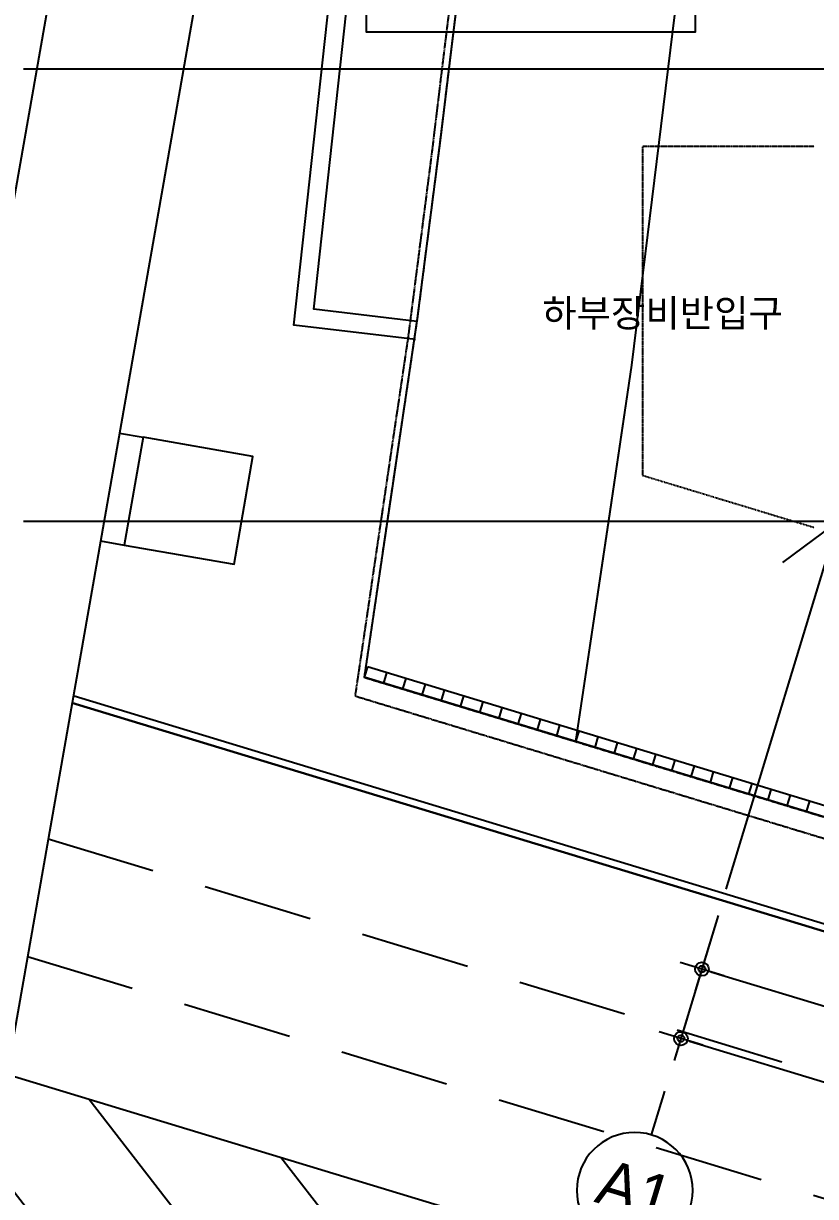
# Model space of a CAD drawing. Header units: metres. Extents: x 630750 to 860239, y 578133 to 726633.
# Drawn here: x 657203 to 678892, y 608629 to 640767 of the extents above; entities that cross this region are included whole.
import ezdxf
from ezdxf.enums import TextEntityAlignment as Align

# ---------------------------------------------------------------- set-up
doc = ezdxf.new("R2010")
doc.units = ezdxf.units.M
for name, pattern in [('DASHED4', [4.5, 3, -1.5]), ('HIDDEN', [2, 1, -1]), ('SITE$0$ACAD$0$DASHED', [19.05, 12.7, -6.35]), ('SITE$0$PROPERTY', [37.5, 25, -2.5, 2.5, -2.5, 2.5, -2.5])]:
    doc.linetypes.add(name, pattern=pattern)
doc.layers.get('Defpoints').update_dxf_attribs({"color": 8})
doc.layers.add('A-CEN-1', color=1, linetype='Continuous', plot=False)
for name, color, linetype in [('A-DIM', 7, 'Continuous'), ('A-ETC-1', 7, 'Continuous'), ('A-ETC-ROAD', 71, 'Continuous'), ('A-ETC-ROAD-STRP', 251, 'Continuous'), ('A-GRID-DIMS', 14, 'Continuous'), ('A-HAT', 8, 'Continuous'), ('A-TXT', 3, 'Continuous'), ('A-TXT-M', 3, 'Continuous'), ('DIM', 7, 'Continuous'), ('HYUN', 7, 'Continuous'), ('SITE$0$C-PROP', 72, 'SITE$0$ACAD$0$DASHED'), ('U형측구', 8, 'Continuous'), ('지하외벽선', 6, 'HIDDEN')]:
    doc.layers.add(name, color=color, linetype=linetype)
doc.layers.add('sol-land', color=8, linetype='Continuous', lineweight=25)
doc.styles.add('TEXT(돋음)', font='')
doc.styles.add('돋움', font='')
doc.styles.get('TEXT(돋음)').set_extended_font_data('Dotum')
doc.styles.get('돋움').set_extended_font_data('Dotum')
doc.dimstyles.new('DIM250', dxfattribs={"dimscale": 250, "dimtxt": 3, "dimasz": 1, "dimexe": 2, "dimexo": 3, "dimgap": 1, "dimtad": 1, "dimdec": 0, "dimzin": 0, "dimdsep": 46, "dimlunit": 6, "dimtxsty": 'TEXT(돋음)', "dimblk": 'Z_DOT', "dimcen": 2.5, "dimdle": 2, "dimclrd": 256, "dimclre": 256, "dimclrt": 3, "dimadec": 0, "dimazin": 0, "dimtfac": 1, "dimtdec": 0, "dimtix": 1, "dimtmove": 2, "dimatfit": 3, "dimldrblk": 'Z_DOT', "dimfxl": 1, "dimtolj": 1, "dimtzin": 0, "dimarcsym": 0})

# ---------------------------------------------------------------- blocks, each defined once
blk = doc.blocks.new('중간 단면 대지')
at = {"layer": 'A-ETC-ROAD-STRP', "ltscale": 1000}
h = blk.add_hatch(dxfattribs=at)
h.set_pattern_fill('ANSI31', color=256, scale=1000, angle=82.849, style=0)
h.set_pattern_definition([(127.8490474, (-327394648.6, -352002815.8), (-2507.075411, -1948.126762), [])])
h.paths.add_polyline_path([(877969, 325421), (876951, 322073, 0.116012), (884223, 321644, -0.12772), (889306, 321452), (889450, 321931)])
h.paths.add_polyline_path([(866994, 328757), (866384, 325285), (876951, 322073), (877969, 325421)])
edge = h.paths.add_edge_path()
edge.add_line((848501, 331469), (848501, 330720))
edge.add_line((848501, 330720), (862567, 326445))
edge.add_line((862567, 326445), (863177, 329918))
edge.add_line((863177, 329918), (858833, 331238))
edge.add_arc((854290, 315992), 15909, 73.4061, 99.8657)
edge.add_arc((849392, 341550), 10120, 264.95, 282.3928, ccw=False)
at = {"layer": 'A-ETC-1', "color": 8}
for points in [[(871175, 375451), (859245, 307531)], [(875075, 374766), (863145, 306846), (863145, 306846)], [(870079, 346319), (870730, 346205)], [(869560, 343364), (870214, 343250)]]:
    blk.add_lwpolyline(points, dxfattribs=at)
blk.add_lwpolyline([(870214, 343250), (873220, 342725), (873736, 345681), (870730, 346205)], close=True, dxfattribs=at)
at = {"layer": 'A-ETC-ROAD', "color": 7, "ltscale": 10}
for p, q in [((929704, 320408), (868780, 338927)), ((868780, 338927), (929704, 320408))]:
    blk.add_line(p, q, dxfattribs=at)
at = {"layer": 'A-ETC-ROAD-STRP', "ltscale": 1000}
for points in [[(878185, 348883), (874854, 349280), (876687, 366081), (877389, 382168), (878140, 395821), (879465, 415656)], [(878224, 349379), (875405, 349718), (877186, 366043), (877889, 382143), (878639, 395790), (879951, 415426)]]:
    blk.add_lwpolyline(points, dxfattribs=at)
at = {"layer": 'A-ETC-ROAD-STRP', "linetype": 'DASHED4', "ltscale": 1000, "flags": 128}
for points in [[(868127, 335206), (984251, 299907)], [(867560, 331982), (973076, 299907)]]:
    blk.add_lwpolyline(points, dxfattribs=at)
at = {"layer": 'A-ETC-ROAD-STRP', "ltscale": 1000, "flags": 128}
blk.add_lwpolyline([(866994, 328757), (889450, 321931)], dxfattribs=at)
at = {"layer": 'A-HAT'}
blk.add_line((868838, 339119), (929763, 320599), dxfattribs=at)
at = {"layer": 'SITE$0$C-PROP', "color": 9, "linetype": 'SITE$0$PROPERTY'}
blk.add_lwpolyline([(940684, 422062), (884579, 420417), (884373, 416421), (884055, 409926), (883440, 399955), (883120, 394978), (882701, 390022), (882229, 385061), (881753, 380122), (881254, 375179), (880750, 370217), (880179, 365276), (879469, 359342), (878870, 354410), (878236, 349467), (877509, 344564), (876783, 339629), (927311, 324271)], dxfattribs=at)
blk = doc.blocks.new('*U32')
blk.add_line((0, 5), (0, 0))
blk.add_circle((0, 11.35), 6.35)
at = {"color": 3, "style": '돋움'}
blk.add_attdef('NO', text='', height=5, dxfattribs=at).set_placement((0, 11.35), align=Align.MIDDLE_CENTER)
blk = doc.blocks.new('Z_DOT')
at = {"layer": 'DIM', "color": 7}
for p, q in [((0, -2.5), (0, 2.5)), ((-2.5, 0), (2.5, 0))]:
    blk.add_line(p, q, dxfattribs=at)
for radius in [0.75, 0.375]:
    blk.add_circle((0, 0), radius, dxfattribs=at)
blk = doc.blocks.new('*D48')
at = {"layer": 'A-DIM', "lineweight": -2, "transparency": 16777216}
for p, q in [((676229, 616332), (675060, 612478)), ((675444, 612884), (730165, 596280)), ((731428, 599582), (730259, 595729))]:
    blk.add_line(p, q, dxfattribs=at)
at = {"layer": 'Defpoints', "color": 0, "transparency": 16777216}
for p in [(676447, 617049), (731646, 600300), (730404, 596207)]:
    blk.add_point(p, dxfattribs=at)
at = {"layer": 'A-DIM', "lineweight": -2, "transparency": 16777216, "xscale": 250, "yscale": 250, "zscale": 250}
for p, rotation in [((675205, 612957), 163.1200000135865), ((730404, 596207), 343.1200000135865)]:
    blk.add_blockref('Z_DOT', p, dxfattribs=dict(at, rotation=rotation))
at = {"layer": 'A-DIM', "color": 3, "transparency": 16777216, "insert": (703007, 605250), "char_height": 750, "attachment_point": 5, "rotation": 343.12, "style": 'TEXT(돋음)'}
blk.add_mtext('\\A1;57,684', dxfattribs=at)
blk = doc.blocks.new('*D52')
at = {"layer": 'A-DIM', "lineweight": -2, "transparency": 16777216}
for p, q in [((676229, 616332), (675637, 614381)), ((676021, 614787), (687394, 611336)), ((688080, 612736), (687488, 610785))]:
    blk.add_line(p, q, dxfattribs=at)
at = {"layer": 'Defpoints', "color": 0, "transparency": 16777216}
for p in [(676447, 617049), (688298, 613453), (687633, 611263)]:
    blk.add_point(p, dxfattribs=at)
at = {"layer": 'A-DIM', "lineweight": -2, "transparency": 16777216, "xscale": 250, "yscale": 250, "zscale": 250}
for p, rotation in [((675782, 614859), 163.12), ((687633, 611263), 343.12)]:
    blk.add_blockref('Z_DOT', p, dxfattribs=dict(at, rotation=rotation))
at = {"layer": 'A-DIM', "color": 3, "transparency": 16777216, "insert": (681910, 613729), "char_height": 750, "attachment_point": 5, "rotation": 343.12, "style": 'TEXT(돋음)'}
blk.add_mtext('\\A1;12,384', dxfattribs=at)

msp = doc.modelspace()

# ---------------------------------------------------------------- linework, layer by layer
at = {"layer": 'A-CEN-1', "linetype": 'Continuous'}
for p, q in [((697725.2, 640638, 0), (677983.6, 625998, 0)), ((697725.2, 640638, 0), (677983.6, 625998, 0)), ((698097.7, 639510.2, 0), (657202.6, 639510.2, 0)), ((698097.7, 639510.2, 0), (657202.6, 639510.2, 0)), ((676446.8, 617049.5, 0), (680054.1, 628937.6, 0)), ((681397.7, 627125.8, 0), (657202.6, 627125.8, 0))]:
    msp.add_line(p, q, dxfattribs=at)
at = {"layer": 'A-TXT-M', "color": 7, "elevation": 0}
msp.add_lwpolyline([(666596.8, 642580.1), (675599.7, 642580.1), (675599.7, 640526), (666596.8, 640526)], close=True, dxfattribs=at)
at = {"layer": 'SITE$0$C-PROP', "color": 9, "linetype": 'SITE$0$PROPERTY'}
msp.add_lwpolyline([(730183.6, 704777), (674079.2, 703132.5), (673872.7, 699136), (673555.2, 692641.3), (672940.3, 682669.9), (672620, 677693.4), (672201.2, 672736.8), (671728.7, 667775.9), (671252.5, 662836.9), (670754.3, 657894.4), (670250.2, 652932.7), (669679.2, 647991.6), (668969.5, 642057.3), (668369.8, 637125.1), (667735.6, 632182.6), (667008.7, 627279.1), (666282.6, 622344), (716810.7, 606986.7)], dxfattribs=at)
at = {"layer": 'sol-land', "elevation": 0}
for points in [[(673975.3, 696631.2), (673805.2, 693151.3), (673190.3, 683179.9), (672870, 678203.4), (672451.2, 673246.8), (671978.7, 668285.9), (671502.5, 663346.9), (671004.3, 658404.4), (670500.2, 653442.7), (669929.2, 648501.6), (669219.4, 642567.3), (668619.8, 637635.1), (667985.5, 632692.6), (667258.7, 627789.1), (666532.6, 622854), (672331.5, 621091.5), (673228.8, 627145.1), (673227.9, 627145.4), (673859.5, 631404.3), (676346.9, 651651.6), (678327.4, 671954.7), (679799.7, 692301), (679897.7, 694374.1)], [(672584, 674817.4), (672451.4, 673248), (671978.9, 668287.1), (671502.7, 663348.1), (671004.5, 658405.6), (670500.4, 653443.9), (669929.4, 648502.8), (669219.6, 642568.5), (668620, 637636.3), (667985.7, 632693.8), (667258.9, 627790.3), (666532.8, 622855.2), (672331.7, 621092.7), (673229, 627146.3), (673228.1, 627146.6), (673859.7, 631405.5), (676347.1, 651652.8), (678327.6, 671955.9), (678406.7, 673049.3)]]:
    msp.add_lwpolyline(points, dxfattribs=at)
at = {"layer": 'U형측구'}
for p, q in [((666620.1, 623141, 0), (666532.8, 622854, 0)), ((667146.3, 622981.1, 0), (667059.1, 622694.1, 0)), ((667672.5, 622821.2, 0), (667585.3, 622534.1, 0)), ((668198.8, 622661.2, 0), (668111.5, 622374.2, 0)), ((668725, 622501.3, 0), (668637.7, 622214.2, 0)), ((669251.2, 622341.3, 0), (669164, 622054.3, 0)), ((669777.4, 622181.4, 0), (669690.2, 621894.4, 0)), ((670303.7, 622021.5, 0), (670216.4, 621734.4, 0)), ((670829.9, 621861.5, 0), (670742.7, 621574.5, 0)), ((671356.1, 621701.6, 0), (671268.9, 621414.5, 0)), ((671882.4, 621541.6, 0), (671795.1, 621254.6, 0)), ((672408.6, 621381.7, 0), (672321.4, 621094.7, 0)), ((672934.8, 621221.7, 0), (672847.6, 620934.7, 0)), ((673461.1, 621061.8, 0), (673373.8, 620774.8, 0)), ((673987.3, 620901.9, 0), (673900.1, 620614.8, 0)), ((674513.5, 620741.9, 0), (674426.3, 620454.9, 0)), ((675039.8, 620582, 0), (674952.5, 620294.9, 0)), ((675566, 620422, 0), (675478.7, 620135, 0)), ((676092.2, 620262.1, 0), (676005, 619975.1, 0)), ((676618.4, 620102.2, 0), (676531.2, 619815.1, 0)), ((677144.7, 619942.2, 0), (677057.4, 619655.2, 0)), ((677670.9, 619782.3, 0), (677583.7, 619495.2, 0)), ((678197.1, 619622.3, 0), (678109.9, 619335.3, 0)), ((678723.4, 619462.4, 0), (678636.1, 619175.4, 0))]:
    msp.add_line(p, q, dxfattribs=at)
at = {"layer": 'U형측구', "elevation": 0}
for points in [[(772890.9, 596982.3), (769437.9, 594708.6), (729474.5, 606861.3), (717060.7, 607496.7), (666532.8, 622854)], [(772622.5, 604437.5), (772591.6, 597144.4), (769390.4, 595036.6), (729526.6, 607159.1), (717112.8, 607794.4), (666620.1, 623141)]]:
    msp.add_lwpolyline(points, dxfattribs=at)
at = {"layer": '지하외벽선'}
for p, q in [((678854.4, 637396.8, 0), (674154.4, 637396.8, 0)), ((674154.4, 637396.8, 0), (674154.4, 628387, 0)), ((674154.4, 628387, 0), (678854.4, 626959.8, 0))]:
    msp.add_line(p, q, dxfattribs=at)

# ---------------------------------------------------------------- block references
at = {"layer": 'A-GRID-DIMS'}
ref = msp.add_blockref('*U32', (674765.2, 611512.8, 0), dxfattribs=dict(at, xscale=-250.0000000000548, yscale=250, zscale=250, rotation=163.1091878485269))
ref.add_attrib('NO', 'A1', dxfattribs={"layer": '0', "color": 3, "height": 1250, "rotation": 343.10919, "style": '돋움'}).set_placement((673941.3, 608799.3, 0), align=Align.MIDDLE_CENTER)
at = {"layer": 'HYUN'}
msp.add_blockref('중간 단면 대지', (-210250, 283225.3, 0), dxfattribs=at)

# ---------------------------------------------------------------- texts
at = {"layer": 'A-TXT', "style": '돋움'}
msp.add_text('하부장비반입구', height=750, dxfattribs=at).set_placement((674704, 632455.8, 0), align=Align.CENTER)

# ---------------------------------------------------------------- dimensions: what is measured, and where the dimension line sits
at = {"layer": 'A-DIM'}
for p2, distance, picture, middle in [((731645.9, 600299.7, 0), -4277, '*D48', (703007.1, 605249.6, 0)), ((688297.7, 613453.4, 0), -2288.7, '*D52', (681910.3, 613729.1, 0))]:
    dim = msp.add_aligned_dim(p1=(676446.8, 617049.5, 0), p2=p2, distance=distance, dimstyle='DIM250', override={"dimfxl": 2}, dxfattribs=at)
    dim.commit()
    dim.dimension.update_dxf_attribs({"geometry": picture, "text_midpoint": middle})

doc.saveas('drawing.dxf')
